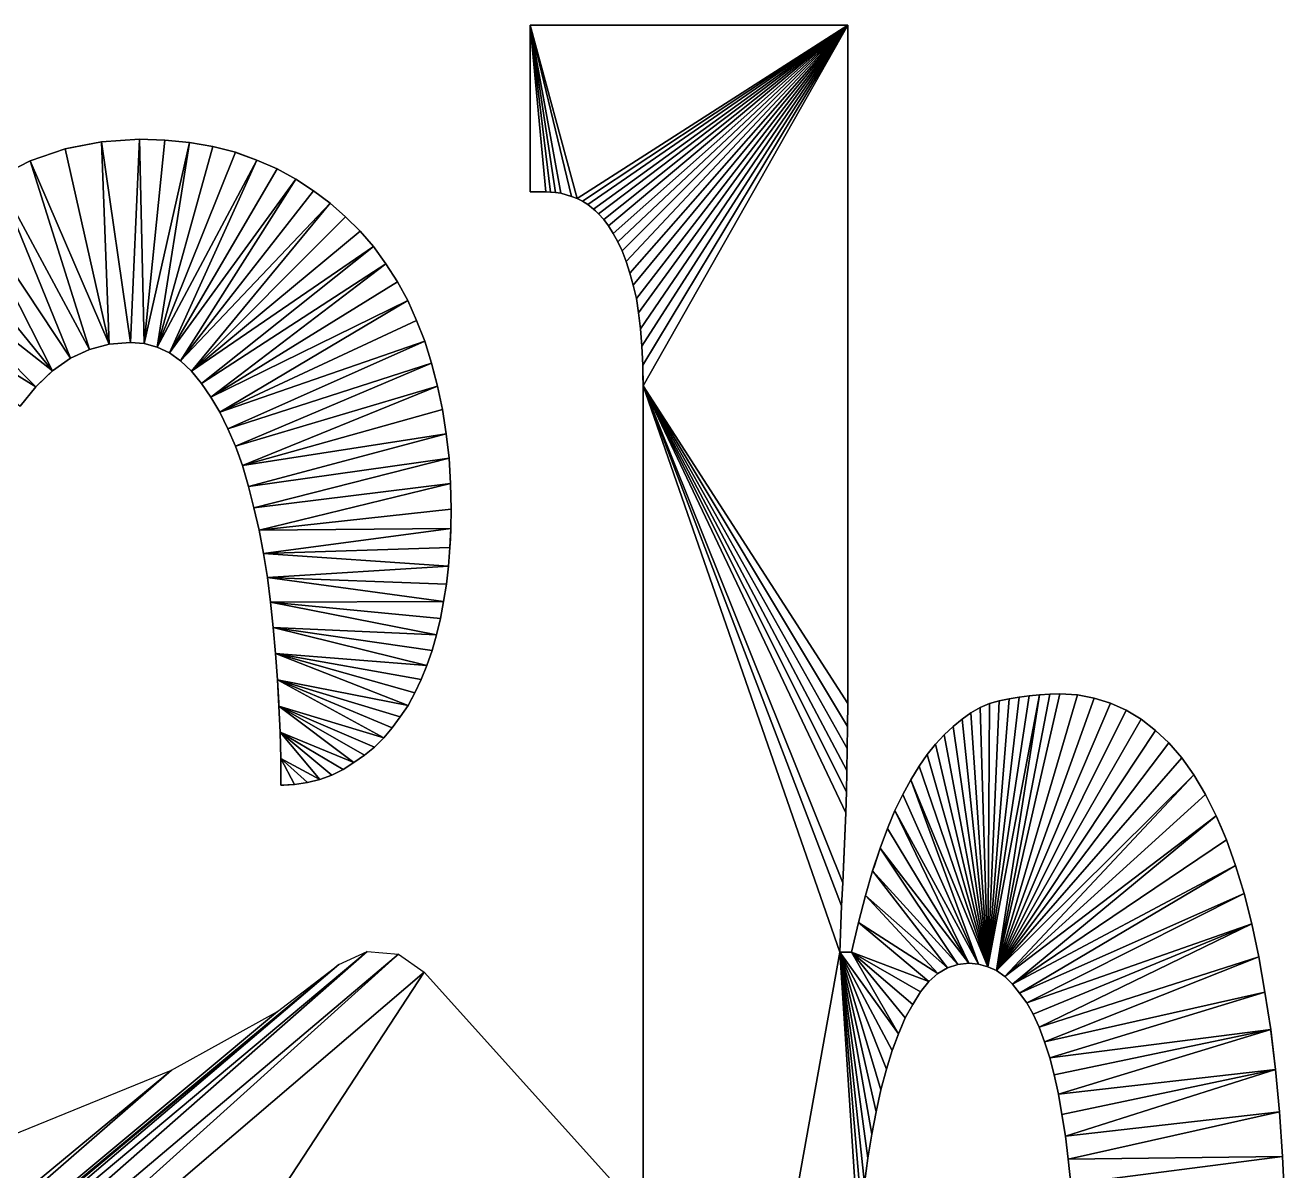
# Model space of a CAD drawing. Header units: inches. Extents: x 62 to 1153, y 3 to 780.
# Drawn here: x 81.789 to 85.722, y 17.486 to 21.063 of the extents above; entities that cross this region are included whole.
import ezdxf

# ---------------------------------------------------------------- set-up
doc = ezdxf.new("R2010")
doc.units = ezdxf.units.IN
doc.header["$MEASUREMENT"] = 0
doc.layers.add('Base', color=3, linetype='Continuous')
doc.layers.add('Main_Gear', color=4, linetype='Continuous')

msp = doc.modelspace()

# ---------------------------------------------------------------- linework, layer by layer
at = {"layer": 'Base'}
for points in [[(83.365, 20.5435, -43), (83.365, 21.0635, -43), (83.365, 20.5435, -44)], [(83.365, 21.0635, -44), (83.365, 20.5435, -44), (83.365, 21.0635, -43)], [(83.365, 21.0635, -43), (84.357, 21.0635, -43), (84.357, 21.0635, -44)], [(83.365, 21.0635, -43), (84.357, 21.0635, -44), (83.365, 21.0635, -44)], [(83.414, 20.5435, -43), (83.429, 20.5425, -43), (83.365, 21.0635, -43)], [(83.461, 20.5385, -43), (83.495, 20.5285, -43), (83.365, 21.0635, -43)], [(83.445, 20.5415, -43), (83.461, 20.5385, -43), (83.365, 21.0635, -43)], [(83.365, 20.5435, -43), (83.414, 20.5435, -43), (83.365, 21.0635, -43)], [(83.429, 20.5425, -43), (83.445, 20.5415, -43), (83.365, 21.0635, -43)], [(84.357, 21.0635, -43), (83.365, 21.0635, -43), (83.512, 20.5225, -43)], [(83.495, 20.5285, -43), (83.512, 20.5225, -43), (83.365, 21.0635, -43)], [(83.512, 20.5225, -43), (83.529, 20.5135, -43), (84.357, 21.0635, -43)], [(83.529, 20.5135, -43), (83.546, 20.5035, -43), (84.357, 21.0635, -43)], [(83.546, 20.5035, -43), (83.563, 20.4895, -43), (84.357, 21.0635, -43)], [(83.579, 20.4745, -43), (84.357, 21.0635, -43), (83.563, 20.4895, -43)], [(83.579, 20.4745, -43), (83.595, 20.4565, -43), (84.357, 21.0635, -43)], [(83.595, 20.4565, -43), (83.61, 20.4365, -43), (84.357, 21.0635, -43)], [(83.61, 20.4365, -43), (83.625, 20.4135, -43), (84.357, 21.0635, -43)], [(83.625, 20.4135, -43), (83.639, 20.3875, -43), (84.357, 21.0635, -43)], [(83.639, 20.3875, -43), (83.653, 20.3585, -43), (84.357, 21.0635, -43)], [(83.653, 20.3585, -43), (83.665, 20.3255, -43), (84.357, 21.0635, -43)], [(83.665, 20.3255, -43), (83.677, 20.2895, -43), (84.357, 21.0635, -43)], [(83.677, 20.2895, -43), (83.687, 20.2515, -43), (84.357, 21.0635, -43)], [(83.687, 20.2515, -43), (83.697, 20.2105, -43), (84.357, 21.0635, -43)], [(83.697, 20.2105, -43), (83.704, 20.1655, -43), (84.357, 21.0635, -43)], [(83.704, 20.1655, -43), (83.71, 20.1155, -43), (84.357, 21.0635, -43)], [(83.71, 20.1155, -43), (83.714, 20.0615, -43), (84.357, 21.0635, -43)], [(83.717, 20.0015, -43), (84.357, 21.0635, -43), (83.714, 20.0615, -43)], [(83.718, 19.9375, -43), (84.357, 21.0635, -43), (83.717, 20.0015, -43)], [(84.357, 21.0635, -43), (83.718, 19.9375, -43), (84.357, 18.9455, -43)], [(84.357, 18.9455, -44), (84.357, 21.0635, -44), (84.357, 21.0635, -43)], [(84.357, 21.0635, -43), (84.357, 18.9455, -43), (84.357, 18.9455, -44)], [(81.913, 20.6775, -43), (82.027, 20.6995, -43), (81.939, 20.6825, -44)], [(82.027, 20.6995, -43), (81.913, 20.6775, -43), (82.051, 20.0675, -43)], [(82.027, 20.6995, -44), (81.939, 20.6825, -44), (82.027, 20.6995, -43)], [(82.027, 20.6995, -44), (82.027, 20.6995, -43), (82.145, 20.7075, -43)], [(82.027, 20.6995, -44), (82.145, 20.7075, -43), (82.145, 20.7075, -44)], [(82.145, 20.7075, -43), (82.027, 20.6995, -43), (82.117, 20.0725, -43)], [(82.051, 20.0675, -43), (82.117, 20.0725, -43), (82.027, 20.6995, -43)], [(82.117, 20.0725, -43), (82.16, 20.0695, -43), (82.145, 20.7075, -43)], [(82.145, 20.7075, -44), (82.145, 20.7075, -43), (82.225, 20.7045, -43)], [(82.145, 20.7075, -44), (82.225, 20.7045, -43), (82.225, 20.7045, -44)], [(82.225, 20.7045, -43), (82.145, 20.7075, -43), (82.16, 20.0695, -43)], [(82.302, 20.6975, -43), (82.225, 20.7045, -43), (82.16, 20.0695, -43)], [(82.16, 20.0695, -43), (82.201, 20.0585, -43), (82.302, 20.6975, -43)], [(82.375, 20.6845, -43), (82.302, 20.6975, -43), (82.201, 20.0585, -43)], [(82.225, 20.7045, -44), (82.225, 20.7045, -43), (82.302, 20.6975, -43)], [(82.225, 20.7045, -44), (82.302, 20.6975, -43), (82.302, 20.6975, -44)], [(82.302, 20.6975, -44), (82.302, 20.6975, -43), (82.375, 20.6845, -43)], [(82.302, 20.6975, -44), (82.375, 20.6845, -43), (82.375, 20.6845, -44)], [(81.804, 20.6395, -44), (81.804, 20.6395, -43), (81.913, 20.6775, -43)], [(81.804, 20.6395, -44), (81.913, 20.6775, -43), (81.913, 20.6775, -44)], [(81.804, 20.6395, -43), (82.051, 20.0675, -43), (81.913, 20.6775, -43)], [(81.913, 20.6775, -44), (81.913, 20.6775, -43), (81.939, 20.6825, -44)], [(82.445, 20.6665, -43), (82.375, 20.6845, -43), (82.201, 20.0585, -43)], [(82.445, 20.6665, -43), (82.201, 20.0585, -43), (82.512, 20.6425, -43)], [(82.375, 20.6845, -44), (82.375, 20.6845, -43), (82.445, 20.6665, -43)], [(82.375, 20.6845, -44), (82.445, 20.6665, -43), (82.445, 20.6665, -44)], [(82.445, 20.6665, -44), (82.445, 20.6665, -43), (82.451, 20.6643, -44)], [(82.445, 20.6665, -43), (82.512, 20.6425, -43), (82.451, 20.6643, -44)], [(82.512, 20.6425, -44), (82.451, 20.6643, -44), (82.512, 20.6425, -43)], [(81.7, 20.5865, -44), (81.7, 20.5865, -43), (81.804, 20.6395, -43)], [(81.7, 20.5865, -44), (81.804, 20.6395, -43), (81.804, 20.6395, -44)], [(81.7, 20.5865, -43), (81.989, 20.0505, -43), (81.804, 20.6395, -43)], [(81.989, 20.0505, -43), (82.051, 20.0675, -43), (81.804, 20.6395, -43)], [(82.239, 20.0405, -43), (82.512, 20.6425, -43), (82.201, 20.0585, -43)], [(82.512, 20.6425, -43), (82.239, 20.0405, -43), (82.575, 20.6145, -43)], [(82.575, 20.6145, -43), (82.239, 20.0405, -43), (82.634, 20.5825, -43)], [(82.512, 20.6425, -44), (82.512, 20.6425, -43), (82.575, 20.6145, -43)], [(82.512, 20.6425, -44), (82.575, 20.6145, -43), (82.575, 20.6145, -44)], [(82.575, 20.6145, -44), (82.575, 20.6145, -43), (82.634, 20.5825, -43)], [(82.575, 20.6145, -44), (82.634, 20.5825, -43), (82.634, 20.5825, -44)], [(81.7, 20.5865, -43), (81.601, 20.5195, -43), (81.93, 20.0235, -43)], [(81.93, 20.0235, -43), (81.989, 20.0505, -43), (81.7, 20.5865, -43)], [(82.239, 20.0405, -43), (82.274, 20.0155, -43), (82.634, 20.5825, -43)], [(82.689, 20.5465, -43), (82.634, 20.5825, -43), (82.274, 20.0155, -43)], [(82.634, 20.5825, -44), (82.634, 20.5825, -43), (82.689, 20.5465, -43)], [(82.634, 20.5825, -44), (82.689, 20.5465, -43), (82.689, 20.5465, -44)], [(82.741, 20.5075, -43), (82.689, 20.5465, -43), (82.274, 20.0155, -43)], [(82.689, 20.5465, -44), (82.689, 20.5465, -43), (82.741, 20.5075, -43)], [(82.689, 20.5465, -44), (82.741, 20.5075, -43), (82.741, 20.5075, -44)], [(83.365, 20.5435, -44), (83.414, 20.5435, -44), (83.414, 20.5435, -43)], [(83.365, 20.5435, -44), (83.414, 20.5435, -43), (83.365, 20.5435, -43)], [(83.414, 20.5435, -44), (83.429, 20.5425, -44), (83.429, 20.5425, -43)], [(83.414, 20.5435, -44), (83.429, 20.5425, -43), (83.414, 20.5435, -43)], [(83.429, 20.5425, -44), (83.445, 20.5415, -44), (83.445, 20.5415, -43)], [(83.429, 20.5425, -44), (83.445, 20.5415, -43), (83.429, 20.5425, -43)], [(83.461, 20.5385, -43), (83.445, 20.5415, -43), (83.4456, 20.5414, -44)], [(83.445, 20.5415, -44), (83.4456, 20.5414, -44), (83.445, 20.5415, -43)], [(83.4456, 20.5414, -44), (83.461, 20.5385, -44), (83.461, 20.5385, -43)], [(83.495, 20.5285, -43), (83.461, 20.5385, -43), (83.475, 20.5344, -44)], [(83.461, 20.5385, -44), (83.475, 20.5344, -44), (83.461, 20.5385, -43)], [(83.475, 20.5344, -44), (83.495, 20.5285, -44), (83.495, 20.5285, -43)], [(81.874, 19.9845, -43), (81.601, 20.5195, -43), (81.506, 20.4365, -43)], [(81.874, 19.9845, -43), (81.93, 20.0235, -43), (81.601, 20.5195, -43)], [(82.274, 20.0155, -43), (82.308, 19.9835, -43), (82.741, 20.5075, -43)], [(82.789, 20.4655, -43), (82.741, 20.5075, -43), (82.308, 19.9835, -43)], [(82.741, 20.5075, -44), (82.741, 20.5075, -43), (82.789, 20.4655, -43)], [(82.741, 20.5075, -44), (82.789, 20.4655, -43), (82.789, 20.4655, -44)], [(83.495, 20.5285, -44), (83.512, 20.5225, -44), (83.512, 20.5225, -43)], [(83.495, 20.5285, -44), (83.512, 20.5225, -43), (83.495, 20.5285, -43)], [(83.512, 20.5225, -44), (83.529, 20.5135, -44), (83.529, 20.5135, -43)], [(83.512, 20.5225, -44), (83.529, 20.5135, -43), (83.512, 20.5225, -43)], [(83.529, 20.5135, -44), (83.546, 20.5035, -44), (83.546, 20.5035, -43)], [(83.529, 20.5135, -44), (83.546, 20.5035, -43), (83.529, 20.5135, -43)], [(83.546, 20.5035, -44), (83.563, 20.4895, -44), (83.563, 20.4895, -43)], [(83.546, 20.5035, -44), (83.563, 20.4895, -43), (83.546, 20.5035, -43)], [(82.835, 20.4205, -43), (82.789, 20.4655, -43), (82.308, 19.9835, -43)], [(82.789, 20.4655, -44), (82.789, 20.4655, -43), (82.835, 20.4205, -43)], [(82.789, 20.4655, -44), (82.835, 20.4205, -43), (82.835, 20.4205, -44)], [(83.579, 20.4745, -43), (83.563, 20.4895, -43), (83.5694, 20.4835, -44)], [(83.563, 20.4895, -44), (83.5694, 20.4835, -44), (83.563, 20.4895, -43)], [(83.5694, 20.4835, -44), (83.579, 20.4745, -44), (83.579, 20.4745, -43)], [(83.579, 20.4745, -44), (83.595, 20.4565, -44), (83.595, 20.4565, -43)], [(83.579, 20.4745, -44), (83.595, 20.4565, -43), (83.579, 20.4745, -43)], [(83.595, 20.4565, -44), (83.61, 20.4365, -44), (83.61, 20.4365, -43)], [(83.595, 20.4565, -44), (83.61, 20.4365, -43), (83.595, 20.4565, -43)], [(81.506, 20.4365, -43), (81.417, 20.3425, -43), (81.874, 19.9845, -43)], [(82.876, 20.3725, -43), (82.835, 20.4205, -43), (82.308, 19.9835, -43)], [(82.835, 20.4205, -44), (82.835, 20.4205, -43), (82.876, 20.3725, -43)], [(82.835, 20.4205, -44), (82.876, 20.3725, -43), (82.876, 20.3725, -44)], [(83.61, 20.4365, -44), (83.625, 20.4135, -44), (83.625, 20.4135, -43)], [(83.61, 20.4365, -44), (83.625, 20.4135, -43), (83.61, 20.4365, -43)], [(83.625, 20.4135, -44), (83.639, 20.3875, -44), (83.639, 20.3875, -43)], [(83.625, 20.4135, -44), (83.639, 20.3875, -43), (83.625, 20.4135, -43)], [(83.639, 20.3875, -44), (83.653, 20.3585, -44), (83.653, 20.3585, -43)], [(83.639, 20.3875, -44), (83.653, 20.3585, -43), (83.639, 20.3875, -43)], [(81.417, 20.3425, -43), (81.334, 20.2365, -43), (81.822, 19.9345, -43)], [(81.822, 19.9345, -43), (81.874, 19.9845, -43), (81.417, 20.3425, -43)], [(82.308, 19.9835, -43), (82.339, 19.9445, -43), (82.876, 20.3725, -43)], [(82.915, 20.3185, -43), (82.876, 20.3725, -43), (82.339, 19.9445, -43)], [(82.876, 20.3725, -44), (82.876, 20.3725, -43), (82.915, 20.3185, -43)], [(82.876, 20.3725, -44), (82.915, 20.3185, -43), (82.915, 20.3185, -44)], [(83.653, 20.3585, -44), (83.665, 20.3255, -44), (83.665, 20.3255, -43)], [(83.653, 20.3585, -44), (83.665, 20.3255, -43), (83.653, 20.3585, -43)], [(82.339, 19.9445, -43), (82.368, 19.9025, -43), (82.915, 20.3185, -43)], [(82.951, 20.2625, -43), (82.915, 20.3185, -43), (82.368, 19.9025, -43)], [(82.915, 20.3185, -44), (82.915, 20.3185, -43), (82.951, 20.2625, -43)], [(82.915, 20.3185, -44), (82.951, 20.2625, -43), (82.951, 20.2625, -44)], [(83.665, 20.3255, -44), (83.677, 20.2895, -44), (83.677, 20.2895, -43)], [(83.665, 20.3255, -44), (83.677, 20.2895, -43), (83.665, 20.3255, -43)], [(82.951, 20.2625, -43), (82.368, 19.9025, -43), (82.983, 20.2035, -43)], [(82.951, 20.2625, -43), (82.983, 20.2035, -43), (82.983, 20.2035, -44)], [(82.951, 20.2625, -43), (82.983, 20.2035, -44), (82.951, 20.2625, -44)], [(83.677, 20.2895, -44), (83.687, 20.2515, -44), (83.687, 20.2515, -43)], [(83.677, 20.2895, -44), (83.687, 20.2515, -43), (83.677, 20.2895, -43)], [(81.773, 19.8735, -43), (81.822, 19.9345, -43), (81.334, 20.2365, -43)], [(83.687, 20.2515, -44), (83.697, 20.2105, -44), (83.697, 20.2105, -43)], [(83.687, 20.2515, -44), (83.697, 20.2105, -43), (83.687, 20.2515, -43)], [(82.396, 19.8555, -43), (82.983, 20.2035, -43), (82.368, 19.9025, -43)], [(82.983, 20.2035, -43), (82.396, 19.8555, -43), (83.011, 20.1415, -43)], [(82.983, 20.2035, -44), (82.983, 20.2035, -43), (83.011, 20.1415, -43)], [(82.983, 20.2035, -44), (83.011, 20.1415, -43), (83.011, 20.1415, -44)], [(83.697, 20.2105, -44), (83.704, 20.1655, -44), (83.704, 20.1655, -43)], [(83.697, 20.2105, -44), (83.704, 20.1655, -43), (83.697, 20.2105, -43)], [(83.011, 20.1415, -43), (82.396, 19.8555, -43), (83.036, 20.0765, -43)], [(83.011, 20.1415, -44), (83.011, 20.1415, -43), (83.036, 20.0765, -43)], [(83.011, 20.1415, -44), (83.036, 20.0765, -43), (83.036, 20.0765, -44)], [(83.704, 20.1655, -44), (83.71, 20.1155, -44), (83.71, 20.1155, -43)], [(83.704, 20.1655, -44), (83.71, 20.1155, -43), (83.704, 20.1655, -43)], [(83.71, 20.1155, -44), (83.714, 20.0615, -44), (83.714, 20.0615, -43)], [(83.71, 20.1155, -44), (83.714, 20.0615, -43), (83.71, 20.1155, -43)], [(81.989, 20.0505, -44), (82.051, 20.0675, -44), (82.051, 20.0675, -43)], [(81.989, 20.0505, -44), (82.051, 20.0675, -43), (81.989, 20.0505, -43)], [(82.051, 20.0675, -44), (82.117, 20.0725, -44), (82.117, 20.0725, -43)], [(82.051, 20.0675, -44), (82.117, 20.0725, -43), (82.051, 20.0675, -43)], [(82.117, 20.0725, -44), (82.16, 20.0695, -44), (82.16, 20.0695, -43)], [(82.117, 20.0725, -44), (82.16, 20.0695, -43), (82.117, 20.0725, -43)], [(82.16, 20.0695, -44), (82.201, 20.0585, -44), (82.201, 20.0585, -43)], [(82.16, 20.0695, -44), (82.201, 20.0585, -43), (82.16, 20.0695, -43)], [(82.421, 19.8035, -43), (83.036, 20.0765, -43), (82.396, 19.8555, -43)], [(83.057, 20.0085, -43), (83.036, 20.0765, -43), (82.421, 19.8035, -43)], [(83.036, 20.0765, -44), (83.036, 20.0765, -43), (83.057, 20.0085, -43)], [(83.036, 20.0765, -44), (83.057, 20.0085, -43), (83.057, 20.0085, -44)], [(83.714, 20.0615, -44), (83.717, 20.0015, -44), (83.717, 20.0015, -43)], [(83.714, 20.0615, -44), (83.717, 20.0015, -43), (83.714, 20.0615, -43)], [(81.874, 19.9845, -44), (81.93, 20.0235, -44), (81.93, 20.0235, -43)], [(81.874, 19.9845, -44), (81.93, 20.0235, -43), (81.874, 19.9845, -43)], [(81.939, 20.0276, -44), (81.989, 20.0505, -43), (81.93, 20.0235, -43)], [(81.93, 20.0235, -44), (81.939, 20.0276, -44), (81.93, 20.0235, -43)], [(81.939, 20.0276, -44), (81.989, 20.0505, -44), (81.989, 20.0505, -43)], [(82.201, 20.0585, -44), (82.239, 20.0405, -44), (82.239, 20.0405, -43)], [(82.201, 20.0585, -44), (82.239, 20.0405, -43), (82.201, 20.0585, -43)], [(82.239, 20.0405, -44), (82.274, 20.0155, -44), (82.274, 20.0155, -43)], [(82.239, 20.0405, -44), (82.274, 20.0155, -43), (82.239, 20.0405, -43)], [(81.874, 19.9845, -43), (81.822, 19.9345, -43), (81.8605, 19.9715, -44)], [(81.8605, 19.9715, -44), (81.874, 19.9845, -44), (81.874, 19.9845, -43)], [(82.274, 20.0155, -44), (82.308, 19.9835, -44), (82.308, 19.9835, -43)], [(82.274, 20.0155, -44), (82.308, 19.9835, -43), (82.274, 20.0155, -43)], [(82.339, 19.9445, -43), (82.308, 19.9835, -43), (82.3176, 19.9715, -44)], [(82.308, 19.9835, -44), (82.3176, 19.9715, -44), (82.308, 19.9835, -43)], [(82.421, 19.8035, -43), (82.445, 19.7485, -43), (83.057, 20.0085, -43)], [(83.076, 19.9365, -43), (83.057, 20.0085, -43), (82.445, 19.7485, -43)], [(83.057, 20.0085, -44), (83.057, 20.0085, -43), (83.0668, 19.9715, -44)], [(83.057, 20.0085, -43), (83.076, 19.9365, -43), (83.0668, 19.9715, -44)], [(83.718, 19.9375, -43), (83.717, 20.0015, -43), (83.7175, 19.9715, -44)], [(83.717, 20.0015, -44), (83.7175, 19.9715, -44), (83.717, 20.0015, -43)], [(81.822, 19.9345, -44), (81.8605, 19.9715, -44), (81.822, 19.9345, -43)], [(82.3176, 19.9715, -44), (82.339, 19.9445, -44), (82.339, 19.9445, -43)], [(82.339, 19.9445, -44), (82.368, 19.9025, -44), (82.368, 19.9025, -43)], [(82.339, 19.9445, -44), (82.368, 19.9025, -43), (82.339, 19.9445, -43)], [(83.076, 19.9365, -44), (83.0668, 19.9715, -44), (83.076, 19.9365, -43)], [(83.7175, 19.9715, -44), (83.718, 19.9375, -44), (83.718, 19.9375, -43)], [(81.822, 19.9345, -44), (81.822, 19.9345, -43), (81.773, 19.8735, -43)], [(81.822, 19.9345, -44), (81.773, 19.8735, -43), (81.773, 19.8735, -44)], [(82.445, 19.7485, -43), (82.467, 19.6885, -43), (83.076, 19.9365, -43)], [(83.092, 19.8635, -43), (83.076, 19.9365, -43), (82.467, 19.6885, -43)], [(83.076, 19.9365, -44), (83.076, 19.9365, -43), (83.092, 19.8635, -43)], [(83.076, 19.9365, -44), (83.092, 19.8635, -43), (83.092, 19.8635, -44)], [(83.718, 19.9375, -44), (83.718, 17.9235, -44), (83.718, 19.9375, -43)], [(83.718, 14.7485, -43), (83.718, 19.9375, -43), (83.718, 17.9235, -44)], [(84.356, 18.8735, -43), (84.357, 18.9455, -43), (83.718, 19.9375, -43)], [(84.355, 18.8045, -43), (84.356, 18.8735, -43), (83.718, 19.9375, -43)], [(84.354, 18.7365, -43), (84.355, 18.8045, -43), (83.718, 19.9375, -43)], [(83.718, 14.7485, -43), (84.332, 18.1695, -43), (83.718, 19.9375, -43)], [(84.354, 18.7365, -43), (83.718, 19.9375, -43), (84.353, 18.6695, -43)], [(84.351, 18.6045, -43), (84.353, 18.6695, -43), (83.718, 19.9375, -43)], [(84.342, 18.3855, -43), (83.718, 19.9375, -43), (84.338, 18.3135, -43)], [(84.351, 18.6045, -43), (83.718, 19.9375, -43), (84.342, 18.3855, -43)], [(84.338, 18.3135, -43), (83.718, 19.9375, -43), (84.332, 18.1695, -43)], [(82.368, 19.9025, -44), (82.396, 19.8555, -44), (82.396, 19.8555, -43)], [(82.368, 19.9025, -44), (82.396, 19.8555, -43), (82.368, 19.9025, -43)], [(82.396, 19.8555, -44), (82.421, 19.8035, -44), (82.421, 19.8035, -43)], [(82.396, 19.8555, -44), (82.421, 19.8035, -43), (82.396, 19.8555, -43)], [(83.103, 19.7875, -43), (83.092, 19.8635, -43), (82.467, 19.6885, -43)], [(83.092, 19.8635, -44), (83.092, 19.8635, -43), (83.103, 19.7875, -43)], [(83.092, 19.8635, -44), (83.103, 19.7875, -43), (83.103, 19.7875, -44)], [(82.421, 19.8035, -44), (82.445, 19.7485, -44), (82.445, 19.7485, -43)], [(82.421, 19.8035, -44), (82.445, 19.7485, -43), (82.421, 19.8035, -43)], [(82.467, 19.6885, -43), (82.486, 19.6235, -43), (83.103, 19.7875, -43)], [(83.112, 19.7115, -43), (83.103, 19.7875, -43), (82.486, 19.6235, -43)], [(83.103, 19.7875, -44), (83.103, 19.7875, -43), (83.112, 19.7115, -43)], [(83.103, 19.7875, -44), (83.112, 19.7115, -43), (83.112, 19.7115, -44)], [(82.445, 19.7485, -44), (82.451, 19.7321, -44), (82.445, 19.7485, -43)], [(82.451, 19.7321, -44), (82.467, 19.6885, -43), (82.445, 19.7485, -43)], [(82.451, 19.7321, -44), (82.467, 19.6885, -44), (82.467, 19.6885, -43)], [(82.486, 19.6235, -43), (82.503, 19.5565, -43), (83.112, 19.7115, -43)], [(83.117, 19.6325, -43), (83.112, 19.7115, -43), (82.503, 19.5565, -43)], [(83.112, 19.7115, -44), (83.112, 19.7115, -43), (83.117, 19.6325, -43)], [(83.112, 19.7115, -44), (83.117, 19.6325, -43), (83.117, 19.6325, -44)], [(82.467, 19.6885, -44), (82.486, 19.6235, -44), (82.486, 19.6235, -43)], [(82.467, 19.6885, -44), (82.486, 19.6235, -43), (82.467, 19.6885, -43)], [(82.503, 19.5565, -43), (82.519, 19.4865, -43), (83.117, 19.6325, -43)], [(83.119, 19.5525, -43), (83.117, 19.6325, -43), (82.519, 19.4865, -43)], [(83.117, 19.6325, -44), (83.117, 19.6325, -43), (83.119, 19.5525, -43)], [(83.117, 19.6325, -44), (83.119, 19.5525, -43), (83.119, 19.5525, -44)], [(82.486, 19.6235, -44), (82.503, 19.5565, -44), (82.503, 19.5565, -43)], [(82.486, 19.6235, -44), (82.503, 19.5565, -43), (82.486, 19.6235, -43)], [(82.503, 19.5565, -44), (82.519, 19.4865, -44), (82.519, 19.4865, -43)], [(82.503, 19.5565, -44), (82.519, 19.4865, -43), (82.503, 19.5565, -43)], [(83.118, 19.4915, -43), (83.119, 19.5525, -43), (82.519, 19.4865, -43)], [(83.119, 19.5525, -44), (83.119, 19.5525, -43), (83.118, 19.4915, -43)], [(83.119, 19.5525, -44), (83.118, 19.4915, -43), (83.118, 19.4915, -44)], [(82.519, 19.4865, -43), (82.533, 19.4135, -43), (83.118, 19.4915, -43)], [(82.519, 19.4865, -44), (82.533, 19.4135, -44), (82.533, 19.4135, -43)], [(82.519, 19.4865, -44), (82.533, 19.4135, -43), (82.519, 19.4865, -43)], [(83.115, 19.4325, -43), (83.118, 19.4915, -43), (82.533, 19.4135, -43)], [(83.115, 19.4325, -43), (83.1164, 19.4595, -44), (83.118, 19.4915, -43)], [(83.118, 19.4915, -44), (83.118, 19.4915, -43), (83.1164, 19.4595, -44)], [(83.11, 19.3745, -43), (83.115, 19.4325, -43), (82.533, 19.4135, -43)], [(83.115, 19.4325, -44), (83.115, 19.4325, -43), (83.11, 19.3745, -43)], [(83.115, 19.4325, -44), (83.11, 19.3745, -43), (83.11, 19.3745, -44)], [(83.115, 19.4325, -43), (83.115, 19.4325, -44), (83.1164, 19.4595, -44)], [(82.533, 19.4135, -44), (82.545, 19.3385, -44), (82.545, 19.3385, -43)], [(82.533, 19.4135, -44), (82.545, 19.3385, -43), (82.533, 19.4135, -43)], [(82.533, 19.4135, -43), (82.545, 19.3385, -43), (83.11, 19.3745, -43)], [(83.104, 19.3185, -43), (83.11, 19.3745, -43), (82.545, 19.3385, -43)], [(83.11, 19.3745, -44), (83.11, 19.3745, -43), (83.104, 19.3185, -43)], [(83.11, 19.3745, -44), (83.104, 19.3185, -43), (83.104, 19.3185, -44)], [(82.545, 19.3385, -44), (82.555, 19.2615, -44), (82.555, 19.2615, -43)], [(82.545, 19.3385, -44), (82.555, 19.2615, -43), (82.545, 19.3385, -43)], [(82.555, 19.2615, -43), (83.095, 19.2635, -43), (82.545, 19.3385, -43)], [(83.104, 19.3185, -43), (82.545, 19.3385, -43), (83.095, 19.2635, -43)], [(83.104, 19.3185, -44), (83.104, 19.3185, -43), (83.095, 19.2635, -43)], [(83.104, 19.3185, -44), (83.095, 19.2635, -43), (83.095, 19.2635, -44)], [(83.095, 19.2635, -43), (82.555, 19.2615, -43), (83.085, 19.2105, -43)], [(82.555, 19.2615, -44), (82.563, 19.1825, -44), (82.563, 19.1825, -43)], [(82.555, 19.2615, -44), (82.563, 19.1825, -43), (82.555, 19.2615, -43)], [(82.563, 19.1825, -43), (83.073, 19.1595, -43), (82.555, 19.2615, -43)], [(83.085, 19.2105, -43), (82.555, 19.2615, -43), (83.073, 19.1595, -43)], [(83.095, 19.2635, -44), (83.095, 19.2635, -43), (83.085, 19.2105, -43)], [(83.095, 19.2635, -44), (83.085, 19.2105, -43), (83.085, 19.2105, -44)], [(83.085, 19.2105, -44), (83.085, 19.2105, -43), (83.073, 19.1595, -43)], [(83.085, 19.2105, -44), (83.073, 19.1595, -43), (83.073, 19.1595, -44)], [(82.563, 19.1825, -44), (82.57, 19.1015, -44), (82.57, 19.1015, -43)], [(82.563, 19.1825, -44), (82.57, 19.1015, -43), (82.563, 19.1825, -43)], [(82.57, 19.1015, -43), (83.043, 19.0645, -43), (82.563, 19.1825, -43)], [(83.059, 19.1105, -43), (82.563, 19.1825, -43), (83.043, 19.0645, -43)], [(83.073, 19.1595, -43), (82.563, 19.1825, -43), (83.059, 19.1105, -43)], [(83.073, 19.1595, -44), (83.073, 19.1595, -43), (83.059, 19.1105, -43)], [(83.073, 19.1595, -44), (83.059, 19.1105, -43), (83.059, 19.1105, -44)], [(82.57, 19.1015, -44), (82.576, 19.0195, -44), (82.576, 19.0195, -43)], [(82.57, 19.1015, -44), (82.576, 19.0195, -43), (82.57, 19.1015, -43)], [(82.576, 19.0195, -43), (82.984, 18.9395, -43), (82.57, 19.1015, -43)], [(83.043, 19.0645, -43), (82.57, 19.1015, -43), (83.025, 19.0205, -43)], [(83.005, 18.9785, -43), (82.57, 19.1015, -43), (82.984, 18.9395, -43)], [(83.005, 18.9785, -43), (83.025, 19.0205, -43), (82.57, 19.1015, -43)], [(83.059, 19.1105, -44), (83.059, 19.1105, -43), (83.043, 19.0645, -43)], [(83.059, 19.1105, -44), (83.043, 19.0645, -43), (83.043, 19.0645, -44)], [(83.043, 19.0645, -44), (83.043, 19.0645, -43), (83.025, 19.0205, -43)], [(83.043, 19.0645, -44), (83.025, 19.0205, -43), (83.025, 19.0205, -44)], [(82.576, 19.0195, -44), (82.5804, 18.9475, -44), (82.576, 19.0195, -43)], [(82.5804, 18.9475, -44), (82.581, 18.9375, -43), (82.576, 19.0195, -43)], [(82.984, 18.9395, -43), (82.576, 19.0195, -43), (82.96, 18.9035, -43)], [(82.96, 18.9035, -43), (82.576, 19.0195, -43), (82.935, 18.8695, -43)], [(82.935, 18.8695, -43), (82.576, 19.0195, -43), (82.908, 18.8385, -43)], [(82.581, 18.9375, -43), (82.908, 18.8385, -43), (82.576, 19.0195, -43)], [(83.025, 19.0205, -44), (83.025, 19.0205, -43), (83.005, 18.9785, -43)], [(83.025, 19.0205, -44), (83.005, 18.9785, -43), (83.005, 18.9785, -44)], [(83.005, 18.9785, -43), (82.984, 18.9395, -43), (82.9883, 18.9475, -44)], [(83.005, 18.9785, -44), (83.005, 18.9785, -43), (82.9883, 18.9475, -44)], [(84.795, 18.1235, -43), (84.822, 18.1115, -43), (84.956, 18.9725, -43)], [(84.924, 18.9695, -43), (84.795, 18.1235, -43), (84.956, 18.9725, -43)], [(84.892, 18.9655, -43), (84.795, 18.1235, -43), (84.924, 18.9695, -43)], [(84.861, 18.9605, -43), (84.795, 18.1235, -43), (84.892, 18.9655, -43)], [(84.861, 18.9605, -43), (84.83, 18.9535, -43), (84.795, 18.1235, -43)], [(85.02, 18.9755, -43), (84.988, 18.9745, -43), (84.822, 18.1115, -43)], [(85.075, 18.9725, -43), (85.02, 18.9755, -43), (84.822, 18.1115, -43)], [(84.988, 18.9745, -43), (84.956, 18.9725, -43), (84.822, 18.1115, -43)], [(85.127, 18.9625, -43), (85.075, 18.9725, -43), (84.822, 18.1115, -43)], [(85.178, 18.9465, -43), (85.127, 18.9625, -43), (84.822, 18.1115, -43)], [(84.83, 18.9535, -44), (84.83, 18.9535, -43), (84.861, 18.9605, -43)], [(84.83, 18.9535, -44), (84.861, 18.9605, -43), (84.861, 18.9605, -44)], [(84.861, 18.9605, -44), (84.861, 18.9605, -43), (84.892, 18.9655, -43)], [(84.861, 18.9605, -44), (84.892, 18.9655, -43), (84.892, 18.9655, -44)], [(84.892, 18.9655, -44), (84.892, 18.9655, -43), (84.924, 18.9695, -43)], [(84.892, 18.9655, -44), (84.924, 18.9695, -43), (84.924, 18.9695, -44)], [(84.924, 18.9695, -44), (84.924, 18.9695, -43), (84.956, 18.9725, -43)], [(84.924, 18.9695, -44), (84.956, 18.9725, -43), (84.956, 18.9725, -44)], [(84.956, 18.9725, -44), (84.956, 18.9725, -43), (84.988, 18.9745, -43)], [(84.956, 18.9725, -44), (84.988, 18.9745, -43), (84.988, 18.9745, -44)], [(84.988, 18.9745, -44), (84.988, 18.9745, -43), (85.02, 18.9755, -43)], [(84.988, 18.9745, -44), (85.02, 18.9755, -43), (85.02, 18.9755, -44)], [(85.02, 18.9755, -44), (85.02, 18.9755, -43), (85.075, 18.9725, -43)], [(85.02, 18.9755, -44), (85.075, 18.9725, -43), (85.075, 18.9725, -44)], [(85.075, 18.9725, -44), (85.075, 18.9725, -43), (85.127, 18.9625, -43)], [(85.075, 18.9725, -44), (85.127, 18.9625, -43), (85.127, 18.9625, -44)], [(85.127, 18.9625, -44), (85.127, 18.9625, -43), (85.1748, 18.9475, -44)], [(85.127, 18.9625, -43), (85.178, 18.9465, -43), (85.1748, 18.9475, -44)], [(82.5804, 18.9475, -44), (82.581, 18.9375, -44), (82.581, 18.9375, -43)], [(82.581, 18.9375, -44), (82.585, 18.8555, -44), (82.585, 18.8555, -43)], [(82.581, 18.9375, -44), (82.585, 18.8555, -43), (82.581, 18.9375, -43)], [(82.848, 18.7845, -43), (82.581, 18.9375, -43), (82.815, 18.7615, -43)], [(82.879, 18.8095, -43), (82.581, 18.9375, -43), (82.848, 18.7845, -43)], [(82.908, 18.8385, -43), (82.581, 18.9375, -43), (82.879, 18.8095, -43)], [(82.585, 18.8555, -43), (82.815, 18.7615, -43), (82.581, 18.9375, -43)], [(82.96, 18.9035, -44), (82.984, 18.9395, -44), (82.96, 18.9035, -43)], [(82.984, 18.9395, -43), (82.96, 18.9035, -43), (82.984, 18.9395, -44)], [(82.984, 18.9395, -44), (82.9883, 18.9475, -44), (82.984, 18.9395, -43)], [(84.357, 18.9455, -44), (84.357, 18.9455, -43), (84.356, 18.8735, -43)], [(84.357, 18.9455, -44), (84.356, 18.8735, -43), (84.356, 18.8735, -44)], [(84.771, 18.9325, -43), (84.742, 18.9165, -43), (84.795, 18.1235, -43)], [(84.742, 18.9165, -44), (84.742, 18.9165, -43), (84.771, 18.9325, -43)], [(84.742, 18.9165, -44), (84.771, 18.9325, -43), (84.771, 18.9325, -44)], [(84.8, 18.9455, -43), (84.771, 18.9325, -43), (84.795, 18.1235, -43)], [(84.771, 18.9325, -44), (84.771, 18.9325, -43), (84.8, 18.9455, -43)], [(84.771, 18.9325, -44), (84.8, 18.9455, -43), (84.8, 18.9455, -44)], [(84.83, 18.9535, -43), (84.8, 18.9455, -43), (84.795, 18.1235, -43)], [(84.83, 18.9535, -43), (84.8075, 18.9475, -44), (84.8, 18.9455, -43)], [(84.8, 18.9455, -44), (84.8, 18.9455, -43), (84.8075, 18.9475, -44)], [(84.83, 18.9535, -43), (84.83, 18.9535, -44), (84.8075, 18.9475, -44)], [(85.227, 18.9245, -43), (85.178, 18.9465, -43), (84.822, 18.1115, -43)], [(85.273, 18.8965, -43), (85.227, 18.9245, -43), (84.822, 18.1115, -43)], [(85.178, 18.9465, -44), (85.1748, 18.9475, -44), (85.178, 18.9465, -43)], [(85.178, 18.9465, -44), (85.178, 18.9465, -43), (85.227, 18.9245, -43)], [(85.178, 18.9465, -44), (85.227, 18.9245, -43), (85.227, 18.9245, -44)], [(85.227, 18.9245, -44), (85.227, 18.9245, -43), (85.273, 18.8965, -43)], [(85.227, 18.9245, -44), (85.273, 18.8965, -43), (85.273, 18.8965, -44)], [(82.96, 18.9035, -44), (82.96, 18.9035, -43), (82.935, 18.8695, -43)], [(82.96, 18.9035, -44), (82.935, 18.8695, -43), (82.935, 18.8695, -44)], [(84.714, 18.8965, -43), (84.686, 18.8735, -43), (84.795, 18.1235, -43)], [(84.686, 18.8735, -44), (84.686, 18.8735, -43), (84.714, 18.8965, -43)], [(84.686, 18.8735, -44), (84.714, 18.8965, -43), (84.714, 18.8965, -44)], [(84.742, 18.9165, -43), (84.714, 18.8965, -43), (84.795, 18.1235, -43)], [(84.714, 18.8965, -44), (84.714, 18.8965, -43), (84.742, 18.9165, -43)], [(84.714, 18.8965, -44), (84.742, 18.9165, -43), (84.742, 18.9165, -44)], [(85.273, 18.8965, -43), (84.822, 18.1115, -43), (85.318, 18.8615, -43)], [(85.273, 18.8965, -44), (85.273, 18.8965, -43), (85.318, 18.8615, -43)], [(85.273, 18.8965, -44), (85.318, 18.8615, -43), (85.318, 18.8615, -44)], [(82.585, 18.8555, -44), (82.587, 18.7735, -44), (82.587, 18.7735, -43)], [(82.585, 18.8555, -44), (82.587, 18.7735, -43), (82.585, 18.8555, -43)], [(82.585, 18.8555, -43), (82.587, 18.7735, -43), (82.709, 18.7085, -43)], [(82.746, 18.7215, -43), (82.585, 18.8555, -43), (82.709, 18.7085, -43)], [(82.781, 18.7395, -43), (82.585, 18.8555, -43), (82.746, 18.7215, -43)], [(82.815, 18.7615, -43), (82.585, 18.8555, -43), (82.781, 18.7395, -43)], [(82.935, 18.8695, -44), (82.935, 18.8695, -43), (82.908, 18.8385, -43)], [(82.935, 18.8695, -44), (82.908, 18.8385, -43), (82.908, 18.8385, -44)], [(84.356, 18.8735, -44), (84.356, 18.8735, -43), (84.355, 18.8045, -43)], [(84.356, 18.8735, -44), (84.355, 18.8045, -43), (84.355, 18.8045, -44)], [(84.658, 18.8475, -43), (84.631, 18.8185, -43), (84.795, 18.1235, -43)], [(84.658, 18.8475, -44), (84.631, 18.8185, -44), (84.631, 18.8185, -43)], [(84.658, 18.8475, -44), (84.631, 18.8185, -43), (84.658, 18.8475, -43)], [(84.686, 18.8735, -43), (84.658, 18.8475, -43), (84.795, 18.1235, -43)], [(84.658, 18.8475, -44), (84.658, 18.8475, -43), (84.686, 18.8735, -43)], [(84.658, 18.8475, -44), (84.686, 18.8735, -43), (84.686, 18.8735, -44)], [(85.318, 18.8615, -43), (84.822, 18.1115, -43), (85.36, 18.8225, -43)], [(85.318, 18.8615, -44), (85.318, 18.8615, -43), (85.36, 18.8225, -43)], [(85.318, 18.8615, -44), (85.36, 18.8225, -43), (85.36, 18.8225, -44)], [(82.848, 18.7845, -44), (82.879, 18.8095, -44), (82.879, 18.8095, -43)], [(82.848, 18.7845, -44), (82.879, 18.8095, -43), (82.848, 18.7845, -43)], [(82.879, 18.8095, -44), (82.908, 18.8385, -44), (82.908, 18.8385, -43)], [(82.879, 18.8095, -44), (82.908, 18.8385, -43), (82.879, 18.8095, -43)], [(84.355, 18.8045, -44), (84.355, 18.8045, -43), (84.354, 18.7365, -43)], [(84.355, 18.8045, -44), (84.354, 18.7365, -43), (84.354, 18.7365, -44)], [(84.631, 18.8185, -43), (84.605, 18.7865, -43), (84.795, 18.1235, -43)], [(84.631, 18.8185, -44), (84.605, 18.7865, -44), (84.605, 18.7865, -43)], [(84.631, 18.8185, -44), (84.605, 18.7865, -43), (84.631, 18.8185, -43)], [(85.36, 18.8225, -43), (84.822, 18.1115, -43), (85.4, 18.7755, -43)], [(85.36, 18.8225, -44), (85.36, 18.8225, -43), (85.4, 18.7755, -43)], [(85.36, 18.8225, -44), (85.4, 18.7755, -43), (85.4, 18.7755, -44)], [(82.587, 18.7735, -44), (82.587, 18.6905, -44), (82.587, 18.6905, -43)], [(82.587, 18.7735, -44), (82.587, 18.6905, -43), (82.587, 18.7735, -43)], [(82.587, 18.6905, -43), (82.63, 18.6925, -43), (82.587, 18.7735, -43)], [(82.67, 18.6985, -43), (82.709, 18.7085, -43), (82.587, 18.7735, -43)], [(82.63, 18.6925, -43), (82.67, 18.6985, -43), (82.587, 18.7735, -43)], [(82.815, 18.7615, -44), (82.848, 18.7845, -44), (82.848, 18.7845, -43)], [(82.815, 18.7615, -44), (82.848, 18.7845, -43), (82.815, 18.7615, -43)], [(84.605, 18.7865, -43), (84.58, 18.7495, -43), (84.795, 18.1235, -43)], [(84.605, 18.7865, -44), (84.58, 18.7495, -44), (84.58, 18.7495, -43)], [(84.605, 18.7865, -44), (84.58, 18.7495, -43), (84.605, 18.7865, -43)], [(85.4, 18.7755, -43), (84.822, 18.1115, -43), (85.438, 18.7225, -43)], [(85.4, 18.7755, -44), (85.4, 18.7755, -43), (85.438, 18.7225, -43)], [(85.4, 18.7755, -44), (85.438, 18.7225, -43), (85.438, 18.7225, -44)], [(82.746, 18.7215, -44), (82.781, 18.7395, -44), (82.781, 18.7395, -43)], [(82.746, 18.7215, -44), (82.781, 18.7395, -43), (82.746, 18.7215, -43)], [(82.781, 18.7395, -44), (82.815, 18.7615, -44), (82.815, 18.7615, -43)], [(82.781, 18.7395, -44), (82.815, 18.7615, -43), (82.781, 18.7395, -43)], [(84.354, 18.7365, -44), (84.354, 18.7365, -43), (84.353, 18.6695, -43)], [(84.354, 18.7365, -44), (84.353, 18.6695, -43), (84.353, 18.6695, -44)], [(84.58, 18.7495, -43), (84.554, 18.7075, -43), (84.795, 18.1235, -43)], [(84.58, 18.7495, -44), (84.554, 18.7075, -44), (84.554, 18.7075, -43)], [(84.58, 18.7495, -44), (84.554, 18.7075, -43), (84.58, 18.7495, -43)], [(82.63, 18.6925, -43), (82.587, 18.6905, -43), (82.5961, 18.6909, -44)], [(82.5931, 18.6908, -44), (82.5961, 18.6909, -44), (82.587, 18.6905, -43)], [(82.589, 18.6906, -44), (82.5931, 18.6908, -44), (82.587, 18.6905, -43)], [(82.587, 18.6905, -44), (82.589, 18.6906, -44), (82.587, 18.6905, -43)], [(82.5961, 18.6909, -44), (82.63, 18.6925, -44), (82.63, 18.6925, -43)], [(82.63, 18.6925, -44), (82.67, 18.6985, -44), (82.67, 18.6985, -43)], [(82.63, 18.6925, -44), (82.67, 18.6985, -43), (82.63, 18.6925, -43)], [(82.67, 18.6985, -44), (82.709, 18.7085, -44), (82.709, 18.7085, -43)], [(82.67, 18.6985, -44), (82.709, 18.7085, -43), (82.67, 18.6985, -43)], [(82.709, 18.7085, -44), (82.746, 18.7215, -44), (82.746, 18.7215, -43)], [(82.709, 18.7085, -44), (82.746, 18.7215, -43), (82.709, 18.7085, -43)], [(84.554, 18.7075, -43), (84.529, 18.6615, -43), (84.766, 18.1315, -43)], [(84.554, 18.7075, -44), (84.529, 18.6615, -44), (84.529, 18.6615, -43)], [(84.554, 18.7075, -44), (84.529, 18.6615, -43), (84.554, 18.7075, -43)], [(84.766, 18.1315, -43), (84.795, 18.1235, -43), (84.554, 18.7075, -43)], [(84.848, 18.0935, -43), (85.438, 18.7225, -43), (84.822, 18.1115, -43)], [(85.474, 18.6615, -43), (85.438, 18.7225, -43), (84.848, 18.0935, -43)], [(85.438, 18.7225, -44), (85.438, 18.7225, -43), (85.474, 18.6615, -43)], [(85.438, 18.7225, -44), (85.474, 18.6615, -43), (85.474, 18.6615, -44)], [(84.353, 18.6695, -44), (84.353, 18.6695, -43), (84.351, 18.6045, -43)], [(84.353, 18.6695, -44), (84.351, 18.6045, -43), (84.351, 18.6045, -44)], [(84.529, 18.6615, -43), (84.504, 18.6115, -43), (84.766, 18.1315, -43)], [(84.529, 18.6615, -44), (84.504, 18.6115, -44), (84.504, 18.6115, -43)], [(84.529, 18.6615, -44), (84.504, 18.6115, -43), (84.529, 18.6615, -43)], [(85.508, 18.5945, -43), (85.474, 18.6615, -43), (84.848, 18.0935, -43)], [(85.474, 18.6615, -44), (85.474, 18.6615, -43), (85.508, 18.5945, -43)], [(85.474, 18.6615, -44), (85.508, 18.5945, -43), (85.508, 18.5945, -44)], [(84.481, 18.5555, -43), (84.735, 18.1345, -43), (84.504, 18.6115, -43)], [(84.499, 18.5993, -44), (84.481, 18.5555, -43), (84.504, 18.6115, -43)], [(84.504, 18.6115, -44), (84.499, 18.5993, -44), (84.504, 18.6115, -43)], [(84.735, 18.1345, -43), (84.766, 18.1315, -43), (84.504, 18.6115, -43)], [(84.351, 18.6045, -43), (84.342, 18.3855, -43), (84.3441, 18.4355, -44)], [(84.351, 18.6045, -44), (84.351, 18.6045, -43), (84.3441, 18.4355, -44)], [(84.499, 18.5993, -44), (84.481, 18.5555, -44), (84.481, 18.5555, -43)], [(84.848, 18.0935, -43), (84.872, 18.0695, -43), (85.508, 18.5945, -43)], [(85.508, 18.5945, -43), (84.872, 18.0695, -43), (85.54, 18.5195, -43)], [(85.508, 18.5945, -44), (85.508, 18.5945, -43), (85.523, 18.5593, -44)], [(85.508, 18.5945, -43), (85.54, 18.5195, -43), (85.523, 18.5593, -44)], [(84.481, 18.5555, -43), (84.458, 18.4935, -43), (84.735, 18.1345, -43)], [(84.481, 18.5555, -44), (84.458, 18.4935, -44), (84.458, 18.4935, -43)], [(84.481, 18.5555, -44), (84.458, 18.4935, -43), (84.481, 18.5555, -43)], [(85.54, 18.5195, -44), (85.523, 18.5593, -44), (85.54, 18.5195, -43)], [(84.458, 18.4935, -43), (84.435, 18.4225, -43), (84.701, 18.1305, -43)], [(84.435, 18.4225, -43), (84.458, 18.4935, -43), (84.4392, 18.4355, -44)], [(84.458, 18.4935, -44), (84.4392, 18.4355, -44), (84.458, 18.4935, -43)], [(84.701, 18.1305, -43), (84.735, 18.1345, -43), (84.458, 18.4935, -43)], [(85.54, 18.5195, -43), (84.872, 18.0695, -43), (85.568, 18.4395, -43)], [(85.54, 18.5195, -44), (85.54, 18.5195, -43), (85.568, 18.4395, -43)], [(85.54, 18.5195, -44), (85.568, 18.4395, -43), (85.568, 18.4395, -44)], [(84.342, 18.3855, -44), (84.3441, 18.4355, -44), (84.342, 18.3855, -43)], [(84.435, 18.4225, -43), (84.413, 18.3455, -43), (84.669, 18.1205, -43)], [(84.435, 18.4225, -44), (84.413, 18.3455, -44), (84.413, 18.3455, -43)], [(84.435, 18.4225, -44), (84.413, 18.3455, -43), (84.435, 18.4225, -43)], [(84.4392, 18.4355, -44), (84.435, 18.4225, -44), (84.435, 18.4225, -43)], [(84.669, 18.1205, -43), (84.701, 18.1305, -43), (84.435, 18.4225, -43)], [(84.894, 18.0415, -43), (85.568, 18.4395, -43), (84.872, 18.0695, -43)], [(85.568, 18.4395, -43), (84.894, 18.0415, -43), (85.595, 18.3525, -43)], [(85.568, 18.4395, -44), (85.568, 18.4395, -43), (85.595, 18.3525, -43)], [(85.568, 18.4395, -44), (85.595, 18.3525, -43), (85.595, 18.3525, -44)], [(84.342, 18.3855, -44), (84.342, 18.3855, -43), (84.338, 18.3135, -43)], [(84.342, 18.3855, -44), (84.338, 18.3135, -43), (84.338, 18.3135, -44)], [(84.413, 18.3455, -44), (84.391, 18.2615, -44), (84.391, 18.2615, -43)], [(84.413, 18.3455, -44), (84.391, 18.2615, -43), (84.413, 18.3455, -43)], [(84.413, 18.3455, -43), (84.391, 18.2615, -43), (84.639, 18.1025, -43)], [(84.639, 18.1025, -43), (84.669, 18.1205, -43), (84.413, 18.3455, -43)], [(84.916, 18.0105, -43), (85.595, 18.3525, -43), (84.894, 18.0415, -43)], [(85.595, 18.3525, -43), (84.916, 18.0105, -43), (85.619, 18.2575, -43)], [(85.595, 18.3525, -44), (85.595, 18.3525, -43), (85.619, 18.2575, -43)], [(85.595, 18.3525, -44), (85.619, 18.2575, -43), (85.619, 18.2575, -44)], [(84.338, 18.3135, -44), (84.338, 18.3135, -43), (84.332, 18.1695, -43)], [(84.338, 18.3135, -44), (84.332, 18.1695, -43), (84.332, 18.1695, -44)], [(84.391, 18.2615, -43), (84.369, 18.1695, -43), (84.61, 18.0775, -43)], [(84.391, 18.2615, -44), (84.369, 18.1695, -44), (84.369, 18.1695, -43)], [(84.391, 18.2615, -44), (84.369, 18.1695, -43), (84.391, 18.2615, -43)], [(84.61, 18.0775, -43), (84.639, 18.1025, -43), (84.391, 18.2615, -43)], [(84.936, 17.9755, -43), (85.619, 18.2575, -43), (84.916, 18.0105, -43)], [(84.936, 17.9755, -43), (84.955, 17.9345, -43), (85.619, 18.2575, -43)], [(85.641, 18.1545, -43), (85.619, 18.2575, -43), (84.955, 17.9345, -43)], [(85.619, 18.2575, -44), (85.619, 18.2575, -43), (85.641, 18.1545, -43)], [(85.619, 18.2575, -44), (85.641, 18.1545, -43), (85.641, 18.1545, -44)], [(83.718, 14.7485, -43), (84.391, 17.2765, -43), (84.332, 18.1695, -43)], [(84.496, 17.8615, -43), (84.516, 17.9145, -43), (84.332, 18.1695, -43)], [(84.478, 17.8035, -43), (84.496, 17.8615, -43), (84.332, 18.1695, -43)], [(84.461, 17.7395, -43), (84.478, 17.8035, -43), (84.332, 18.1695, -43)], [(84.446, 17.6705, -43), (84.461, 17.7395, -43), (84.332, 18.1695, -43)], [(84.432, 17.6005, -43), (84.446, 17.6705, -43), (84.332, 18.1695, -43)], [(84.409, 17.4465, -43), (84.42, 17.5255, -43), (84.332, 18.1695, -43)], [(84.42, 17.5255, -43), (84.432, 17.6005, -43), (84.332, 18.1695, -43)], [(84.409, 17.4465, -43), (84.332, 18.1695, -43), (84.4, 17.3635, -43)], [(84.4, 17.3635, -43), (84.332, 18.1695, -43), (84.391, 17.2765, -43)], [(84.369, 18.1695, -43), (84.332, 18.1695, -43), (84.516, 17.9145, -43)], [(84.332, 18.1695, -43), (84.369, 18.1695, -43), (84.332, 18.1695, -44)], [(84.369, 18.1695, -44), (84.332, 18.1695, -44), (84.369, 18.1695, -43)], [(84.537, 17.9635, -43), (84.56, 18.0055, -43), (84.369, 18.1695, -43)], [(84.56, 18.0055, -43), (84.584, 18.0455, -43), (84.369, 18.1695, -43)], [(84.584, 18.0455, -43), (84.61, 18.0775, -43), (84.369, 18.1695, -43)], [(84.516, 17.9145, -43), (84.537, 17.9635, -43), (84.369, 18.1695, -43)], [(84.701, 18.1305, -43), (84.701, 18.1305, -44), (84.735, 18.1345, -43)], [(84.735, 18.1345, -43), (84.701, 18.1305, -44), (84.735, 18.1345, -44)], [(84.735, 18.1345, -43), (84.755, 18.1325, -44), (84.766, 18.1315, -43)], [(84.735, 18.1345, -44), (84.755, 18.1325, -44), (84.735, 18.1345, -43)], [(84.955, 17.9345, -43), (84.972, 17.8895, -43), (85.641, 18.1545, -43)], [(85.66, 18.0445, -43), (85.641, 18.1545, -43), (84.972, 17.8895, -43)], [(85.641, 18.1545, -44), (85.641, 18.1545, -43), (85.66, 18.0445, -43)], [(85.641, 18.1545, -44), (85.66, 18.0445, -43), (85.66, 18.0445, -44)], [(84.61, 18.0775, -44), (84.639, 18.1025, -43), (84.61, 18.0775, -43)], [(84.61, 18.0775, -44), (84.639, 18.1025, -44), (84.639, 18.1025, -43)], [(84.669, 18.1205, -43), (84.639, 18.1025, -43), (84.669, 18.1205, -44)], [(84.639, 18.1025, -44), (84.669, 18.1205, -44), (84.639, 18.1025, -43)], [(84.669, 18.1205, -44), (84.701, 18.1305, -44), (84.669, 18.1205, -43)], [(84.701, 18.1305, -43), (84.669, 18.1205, -43), (84.701, 18.1305, -44)], [(84.766, 18.1315, -44), (84.766, 18.1315, -43), (84.755, 18.1325, -44)], [(84.766, 18.1315, -44), (84.795, 18.1235, -44), (84.766, 18.1315, -43)], [(84.795, 18.1235, -43), (84.766, 18.1315, -43), (84.795, 18.1235, -44)], [(84.795, 18.1235, -43), (84.795, 18.1235, -44), (84.822, 18.1115, -43)], [(84.822, 18.1115, -43), (84.795, 18.1235, -44), (84.822, 18.1115, -44)], [(84.848, 18.0935, -43), (84.822, 18.1115, -43), (84.848, 18.0935, -44)], [(84.822, 18.1115, -44), (84.848, 18.0935, -44), (84.822, 18.1115, -43)], [(84.584, 18.0455, -43), (84.584, 18.0455, -44), (84.61, 18.0775, -43)], [(84.61, 18.0775, -44), (84.61, 18.0775, -43), (84.584, 18.0455, -44)], [(84.848, 18.0935, -43), (84.872, 18.0695, -44), (84.872, 18.0695, -43)], [(84.848, 18.0935, -44), (84.872, 18.0695, -44), (84.848, 18.0935, -43)], [(84.872, 18.0695, -44), (84.894, 18.0415, -44), (84.872, 18.0695, -43)], [(84.894, 18.0415, -43), (84.872, 18.0695, -43), (84.894, 18.0415, -44)], [(84.584, 18.0455, -44), (84.584, 18.0455, -43), (84.56, 18.0055, -43)], [(84.56, 18.0055, -43), (84.56, 18.0055, -44), (84.584, 18.0455, -44)], [(84.916, 18.0105, -44), (84.916, 18.0105, -43), (84.894, 18.0415, -43)], [(84.894, 18.0415, -44), (84.916, 18.0105, -44), (84.894, 18.0415, -43)], [(84.972, 17.8895, -43), (84.988, 17.8395, -43), (85.66, 18.0445, -43)], [(85.678, 17.9275, -43), (85.66, 18.0445, -43), (84.988, 17.8395, -43)], [(85.66, 18.0445, -44), (85.66, 18.0445, -43), (85.678, 17.9275, -43)], [(85.66, 18.0445, -44), (85.678, 17.9275, -43), (85.678, 17.9275, -44)], [(84.537, 17.9635, -44), (84.56, 18.0055, -44), (84.537, 17.9635, -43)], [(84.56, 18.0055, -43), (84.537, 17.9635, -43), (84.56, 18.0055, -44)], [(84.916, 18.0105, -44), (84.936, 17.9755, -43), (84.916, 18.0105, -43)], [(84.936, 17.9755, -43), (84.916, 18.0105, -44), (84.936, 17.9755, -44)], [(84.537, 17.9635, -43), (84.516, 17.9145, -43), (84.5199, 17.9235, -44)], [(84.5199, 17.9235, -44), (84.537, 17.9635, -44), (84.537, 17.9635, -43)], [(84.955, 17.9345, -44), (84.955, 17.9345, -43), (84.936, 17.9755, -43)], [(84.936, 17.9755, -44), (84.955, 17.9345, -44), (84.936, 17.9755, -43)], [(83.718, 17.9235, -44), (83.718, 14.7485, -44), (83.718, 14.7485, -43)], [(84.496, 17.8615, -43), (84.499, 17.8694, -44), (84.516, 17.9145, -43)], [(84.516, 17.9145, -44), (84.516, 17.9145, -43), (84.499, 17.8694, -44)], [(84.516, 17.9145, -44), (84.5199, 17.9235, -44), (84.516, 17.9145, -43)], [(84.955, 17.9345, -43), (84.9592, 17.9235, -44), (84.972, 17.8895, -43)], [(84.955, 17.9345, -44), (84.9592, 17.9235, -44), (84.955, 17.9345, -43)], [(84.972, 17.8895, -44), (84.972, 17.8895, -43), (84.9592, 17.9235, -44)], [(84.988, 17.8395, -43), (85.002, 17.7855, -43), (85.678, 17.9275, -43)], [(85.002, 17.7855, -43), (85.015, 17.7255, -43), (85.678, 17.9275, -43)], [(85.693, 17.8025, -43), (85.678, 17.9275, -43), (85.015, 17.7255, -43)], [(85.678, 17.9275, -44), (85.678, 17.9275, -43), (85.6785, 17.9235, -44)], [(85.678, 17.9275, -43), (85.693, 17.8025, -43), (85.6785, 17.9235, -44)], [(85.693, 17.8025, -44), (85.6785, 17.9235, -44), (85.693, 17.8025, -43)], [(84.496, 17.8615, -44), (84.496, 17.8615, -43), (84.478, 17.8035, -43)], [(84.496, 17.8615, -44), (84.478, 17.8035, -43), (84.478, 17.8035, -44)], [(84.496, 17.8615, -43), (84.496, 17.8615, -44), (84.499, 17.8694, -44)], [(84.972, 17.8895, -44), (84.988, 17.8395, -44), (84.988, 17.8395, -43)], [(84.972, 17.8895, -44), (84.988, 17.8395, -43), (84.972, 17.8895, -43)], [(84.988, 17.8395, -44), (85.002, 17.7855, -44), (85.002, 17.7855, -43)], [(84.988, 17.8395, -44), (85.002, 17.7855, -43), (84.988, 17.8395, -43)], [(84.478, 17.8035, -44), (84.478, 17.8035, -43), (84.461, 17.7395, -43)], [(84.478, 17.8035, -44), (84.461, 17.7395, -43), (84.461, 17.7395, -44)], [(85.002, 17.7855, -44), (85.011, 17.7439, -44), (85.002, 17.7855, -43)], [(85.011, 17.7439, -44), (85.015, 17.7255, -43), (85.002, 17.7855, -43)], [(85.026, 17.6625, -43), (85.693, 17.8025, -43), (85.015, 17.7255, -43)], [(85.026, 17.6625, -43), (85.037, 17.5945, -43), (85.693, 17.8025, -43)], [(85.705, 17.6705, -43), (85.693, 17.8025, -43), (85.037, 17.5945, -43)], [(85.693, 17.8025, -44), (85.693, 17.8025, -43), (85.705, 17.6705, -43)], [(85.693, 17.8025, -44), (85.705, 17.6705, -43), (85.705, 17.6705, -44)], [(85.011, 17.7439, -44), (85.015, 17.7255, -44), (85.015, 17.7255, -43)], [(84.461, 17.7395, -44), (84.461, 17.7395, -43), (84.446, 17.6705, -43)], [(84.461, 17.7395, -44), (84.446, 17.6705, -43), (84.446, 17.6705, -44)], [(85.015, 17.7255, -44), (85.026, 17.6625, -44), (85.026, 17.6625, -43)], [(85.015, 17.7255, -44), (85.026, 17.6625, -43), (85.015, 17.7255, -43)], [(84.446, 17.6705, -44), (84.446, 17.6705, -43), (84.432, 17.6005, -43)], [(84.446, 17.6705, -44), (84.432, 17.6005, -43), (84.432, 17.6005, -44)], [(85.026, 17.6625, -44), (85.037, 17.5945, -44), (85.037, 17.5945, -43)], [(85.026, 17.6625, -44), (85.037, 17.5945, -43), (85.026, 17.6625, -43)], [(85.037, 17.5945, -43), (85.046, 17.5225, -43), (85.705, 17.6705, -43)], [(85.705, 17.6705, -43), (85.046, 17.5225, -43), (85.715, 17.5305, -43)], [(85.705, 17.6705, -44), (85.705, 17.6705, -43), (85.715, 17.5305, -43)], [(85.705, 17.6705, -44), (85.715, 17.5305, -43), (85.715, 17.5305, -44)], [(84.432, 17.6005, -44), (84.432, 17.6005, -43), (84.42, 17.5255, -43)], [(84.432, 17.6005, -44), (84.42, 17.5255, -43), (84.42, 17.5255, -44)], [(85.037, 17.5945, -44), (85.046, 17.5225, -44), (85.046, 17.5225, -43)], [(85.037, 17.5945, -44), (85.046, 17.5225, -43), (85.037, 17.5945, -43)], [(84.42, 17.5255, -44), (84.42, 17.5255, -43), (84.409, 17.4465, -43)], [(84.42, 17.5255, -44), (84.409, 17.4465, -43), (84.409, 17.4465, -44)], [(85.046, 17.5225, -43), (85.054, 17.4455, -43), (85.715, 17.5305, -43)], [(85.046, 17.5225, -44), (85.054, 17.4455, -44), (85.054, 17.4455, -43)], [(85.046, 17.5225, -44), (85.054, 17.4455, -43), (85.046, 17.5225, -43)], [(85.722, 17.3825, -43), (85.715, 17.5305, -43), (85.054, 17.4455, -43)], [(85.715, 17.5305, -44), (85.715, 17.5305, -43), (85.722, 17.3825, -43)], [(85.715, 17.5305, -44), (85.722, 17.3825, -43), (85.722, 17.3825, -44)]]:
    msp.add_3dface(points, dxfattribs=at)
at = {"layer": 'Main_Gear'}
for points in [[(82.8569, 18.1715, -11.4682), (80.1577, 15.8013, -7.4682), (80.039, 15.812, -7.4682)], [(80.039, 15.812, -7.4682), (82.7682, 18.1304, -11.4682), (82.8569, 18.1715, -11.4682)], [(80.1577, 15.8013, -7.4682), (82.8569, 18.1715, -11.4682), (82.9542, 18.1627, -11.4682)], [(82.9542, 18.1627, -11.4682), (80.2552, 15.7327, -7.4682), (80.1577, 15.8013, -7.4682)], [(80.2552, 15.7327, -7.4682), (82.9542, 18.1627, -11.4682), (83.0342, 18.1064, -11.4682)], [(82.7682, 18.1304, -11.4682), (79.6974, 15.5833, -7.4682), (82.5768, 17.984, -11.4682)], [(79.6974, 15.5833, -7.4682), (82.7682, 18.1304, -11.4682), (79.9309, 15.7619, -7.4682)], [(82.7682, 18.1304, -11.4682), (80.039, 15.812, -7.4682), (79.9309, 15.7619, -7.4682)], [(83.0342, 18.1064, -11.4682), (80.9647, 14.9447, -7.4682), (80.2552, 15.7327, -7.4682)], [(80.9647, 14.9447, -7.4682), (83.0342, 18.1064, -11.4682), (83.616, 17.4603, -11.4682)], [(79.6974, 15.5833, -7.4682), (82.2449, 17.8003, -11.4682), (82.5768, 17.984, -11.4682)], [(82.2449, 17.8003, -11.4682), (79.6974, 15.5833, -7.4682), (79.2927, 15.3593, -7.4682)], [(79.2927, 15.3593, -7.4682), (81.6593, 17.5622, -11.4682), (82.2449, 17.8003, -11.4682)]]:
    msp.add_3dface(points, dxfattribs=at)

doc.saveas('drawing.dxf')
